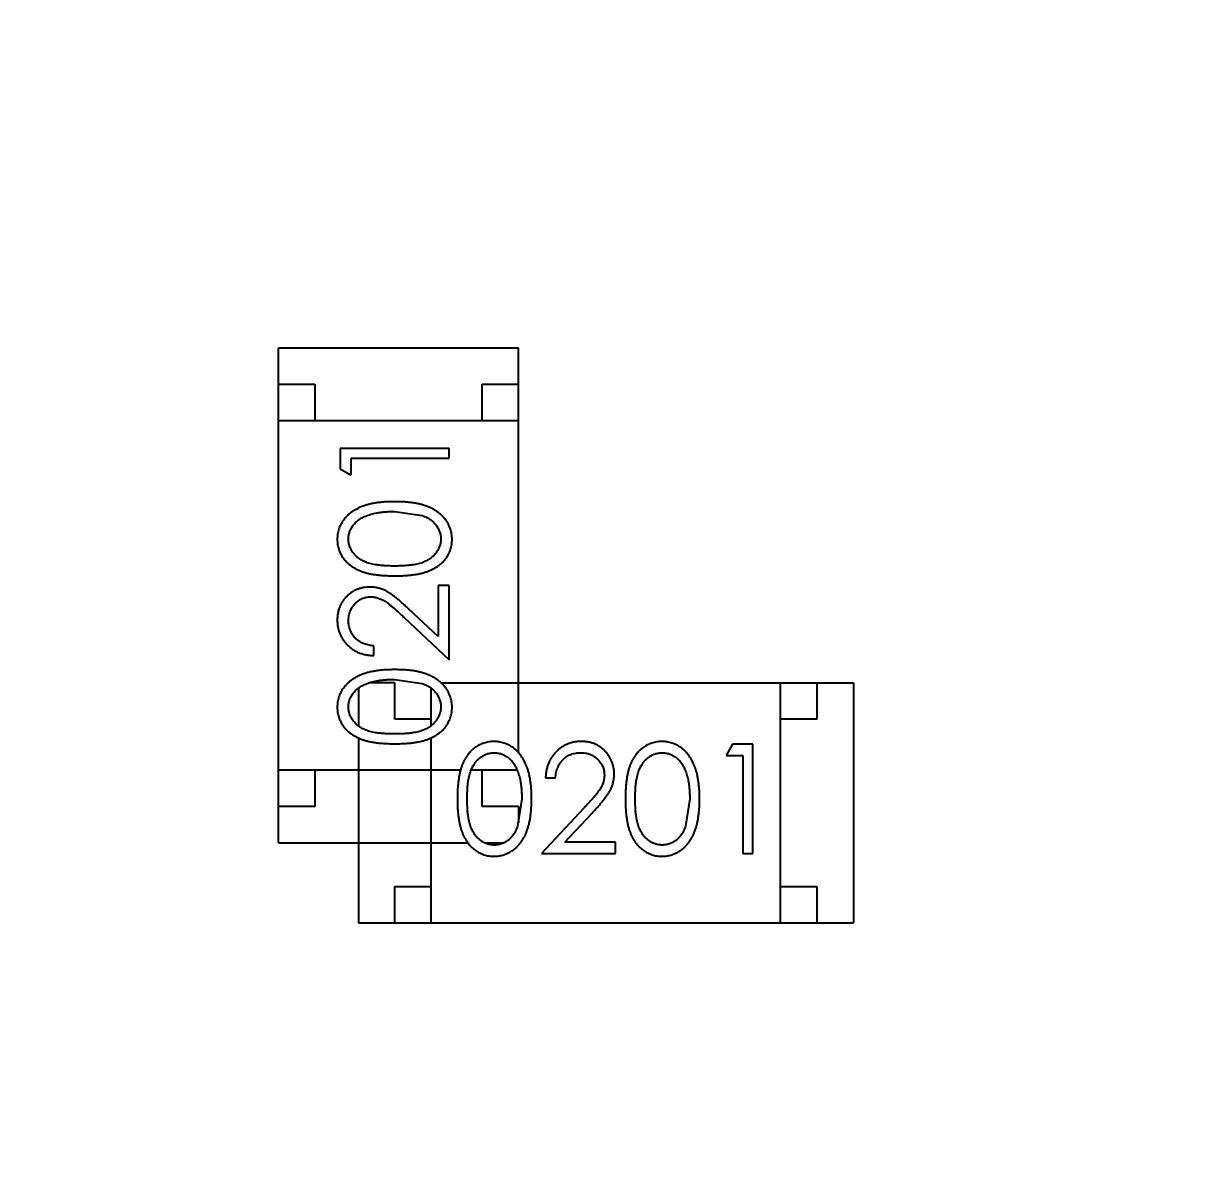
# Model space of a CAD drawing. Header units: inches. Extents: x 246 to 500, y -220 to -17.
# Drawn here: x 464.34 to 465.963, y -93.442 to -91.858 of the extents above; entities that cross this region are included whole.
import ezdxf

# ---------------------------------------------------------------- set-up
doc = ezdxf.new("R2010")
doc.units = ezdxf.units.IN
doc.header["$LTSCALE"] = 1.21
doc.header["$MEASUREMENT"] = 0
doc.header["$PDMODE"] = 3
doc.header["$PDSIZE"] = 0.3125
doc.layers.get('0').update_dxf_attribs({"linetype": 'CONTINUOUS'})
doc.layers.get('Defpoints').update_dxf_attribs({"linetype": 'CONTINUOUS'})
doc.layers.add('DIM', color=3, linetype='CONTINUOUS')
doc.styles.get("Standard").update_dxf_attribs({"font": 'txt', "width": 0.8})
doc.dimstyles.get("Standard").update_dxf_attribs({"dimtxt": 0.15625, "dimasz": 0.1875, "dimexe": 0.125, "dimexo": 0.0625, "dimgap": 0.09, "dimtad": 0, "dimtih": 1, "dimtoh": 1, "dimzin": 4, "dimdsep": 46, "dimtxsty": 'Standard', "dimblk": '_FILLED', "dimblk1": '_FILLED', "dimblk2": '_FILLED', "dimcen": 0.09, "dimazin": 1, "dimtp": 0.01, "dimtm": 0.01, "dimtfac": 1, "dimtofl": 0, "dimtmove": 0, "dimatfit": 3, "dimldrblk": '_FILLED', "dimfxl": 1, "dimtolj": 1, "dimtzin": 4, "dimarcsym": 0})

# ---------------------------------------------------------------- blocks, each defined once
blk = doc.blocks.new('_FILLED')
at = {"color": 0, "linetype": 'ByBlock'}
blk.add_solid([(0, 0), (-1, 0.16667), (-1, -0.16667)], dxfattribs=at)
blk = doc.blocks.new('*D60')
at = {"layer": 'Defpoints', "color": 0}
for p in [(481.9401, -91.8581), (457.6897, -127.8567), (492.1011, -127.8567)]:
    blk.add_point(p, dxfattribs=at)
at = {"layer": 'DIM', "color": 0, "lineweight": -2}
for p, q in [((482.0026, -91.8581), (492.2261, -91.8581)), ((492.1011, -93.8581), (492.1011, -106.8341)), ((492.1011, -125.8567), (492.1011, -112.8807)), ((457.7522, -127.8567), (492.2261, -127.8567))]:
    blk.add_line(p, q, dxfattribs=at)
at = {"layer": 'DIM', "color": 0, "lineweight": -2, "xscale": 2, "yscale": 2, "zscale": 2}
for p, rotation in [((492.1011, -91.8581), 90), ((492.1011, -127.8567), 270)]:
    blk.add_blockref('_FILLED', p, dxfattribs=dict(at, rotation=rotation))
at = {"layer": 'DIM', "color": 0, "insert": (492.1011, -109.8574), "char_height": 2, "attachment_point": 5, "rotation": 90}
blk.add_mtext('\\A1;36.00', dxfattribs=at)

msp = doc.modelspace()

# ---------------------------------------------------------------- linework, layer by layer
at = {"color": 7, "linetype": 'Continuous'}
for p, q in [((464.6895, -92.9838), (464.6895, -92.3038)), ((464.6895, -92.3038), (465.0195, -92.3038)), ((465.0195, -92.8602), (465.0195, -92.3038)), ((464.6895, -92.3538), (464.7395, -92.3538)), ((464.7395, -92.3538), (464.7395, -92.4038)), ((464.9695, -92.4038), (464.9695, -92.3538)), ((464.9695, -92.3538), (465.0195, -92.3538)), ((465.0195, -92.4038), (464.6895, -92.4038)), ((464.7742, -92.442), (464.7742, -92.4697)), ((464.9242, -92.442), (464.7742, -92.442)), ((464.9242, -92.4554), (464.9242, -92.442)), ((464.7896, -92.4785), (464.7896, -92.4554)), ((464.7896, -92.4554), (464.9242, -92.4554)), ((464.7742, -92.4697), (464.7896, -92.4785)), ((464.8492, -92.5285), (464.8869, -92.5342)), ((464.9088, -92.6304), (464.9088, -92.7002)), ((464.9242, -92.6304), (464.9088, -92.6304)), ((464.9242, -92.7324), (464.9242, -92.6304)), ((464.8621, -92.6742), (464.9242, -92.7324)), ((464.9088, -92.7002), (464.8688, -92.6627)), ((464.8204, -92.7266), (464.8204, -92.7131)), ((464.7993, -92.7714), (464.7993, -92.8229)), ((464.8493, -92.7638), (464.8148, -92.7638)), ((464.8492, -92.7593), (464.8869, -92.765)), ((464.8493, -92.8138), (464.8493, -92.7638)), ((464.8993, -92.823), (464.8993, -92.7716)), ((464.9127, -92.7638), (465.4793, -92.7638)), ((465.3793, -93.0938), (465.3793, -92.7638)), ((465.4293, -92.7638), (465.4293, -92.8138)), ((465.4793, -92.7638), (465.4793, -93.0938)), ((464.8993, -92.8138), (464.8493, -92.8138)), ((465.4293, -92.8138), (465.3793, -92.8138)), ((464.7993, -92.8396), (464.7993, -93.0938)), ((464.8993, -93.0938), (464.8993, -92.8394)), ((465.3134, -92.8485), (465.3046, -92.8639)), ((465.3411, -92.8485), (465.3134, -92.8485)), ((465.3411, -92.9985), (465.3411, -92.8485)), ((465.3046, -92.8639), (465.3277, -92.8639)), ((465.3277, -92.8639), (465.3277, -92.9985)), ((464.9397, -92.8838), (464.6895, -92.8838)), ((464.7395, -92.8838), (464.7395, -92.9338)), ((465.0174, -92.8838), (464.9543, -92.8838)), ((464.9695, -92.9338), (464.9695, -92.8838)), ((465.0565, -92.8946), (465.07, -92.8946)), ((464.7395, -92.9338), (464.6895, -92.9338)), ((465.0195, -92.9338), (464.9695, -92.9338)), ((465.0238, -92.9235), (465.0181, -92.9612)), ((465.0195, -92.9338), (465.0195, -92.9562)), ((465.2546, -92.9235), (465.2489, -92.9612)), ((465.1089, -92.9364), (465.0507, -92.9985)), ((465.0829, -92.9831), (465.1204, -92.943)), ((465.1527, -92.9831), (465.0829, -92.9831)), ((465.1527, -92.9985), (465.1527, -92.9831)), ((464.6895, -92.9838), (464.9497, -92.9838)), ((464.9727, -92.9838), (464.9994, -92.9838)), ((465.0507, -92.9985), (465.1527, -92.9985)), ((465.3277, -92.9985), (465.3411, -92.9985)), ((464.8493, -93.0938), (464.8493, -93.0438)), ((464.8493, -93.0438), (464.8993, -93.0438)), ((465.3793, -93.0438), (465.4293, -93.0438)), ((465.4293, -93.0438), (465.4293, -93.0938)), ((464.7993, -93.0938), (465.4793, -93.0938))]:
    msp.add_line(p, q, dxfattribs=at)
for points, knots in [([(464.8493, -92.5151), (464.847, -92.5151), (464.8425, -92.5151), (464.8359, -92.5154), (464.8297, -92.516), (464.8239, -92.5167), (464.8184, -92.5177), (464.8133, -92.5188), (464.8085, -92.5202), (464.8041, -92.5218), (464.8, -92.5237), (464.7962, -92.5256), (464.7926, -92.5277), (464.7893, -92.5299), (464.7863, -92.5323), (464.7835, -92.5349), (464.781, -92.5376), (464.7787, -92.5405), (464.7768, -92.5435), (464.7751, -92.5466), (464.7736, -92.5497), (464.7724, -92.553), (464.7715, -92.5563), (464.7708, -92.5598), (464.7704, -92.5633), (464.7704, -92.5656), (464.7704, -92.5668)], [0, 0, 0, 0, 0.065278, 0.127205, 0.186168, 0.241675, 0.294115, 0.343609, 0.390387, 0.434463, 0.476646, 0.517002, 0.555936, 0.593716, 0.630057, 0.665601, 0.700745, 0.734917, 0.768681, 0.802087, 0.834849, 0.867433, 0.900138, 0.932806, 0.966212, 1, 1, 1, 1]), ([(464.7857, -92.5664), (464.7858, -92.5647), (464.786, -92.5615), (464.7872, -92.5566), (464.7894, -92.5519), (464.7917, -92.5482), (464.794, -92.5453), (464.796, -92.5433), (464.7982, -92.5413), (464.8007, -92.5395), (464.8034, -92.5378), (464.8064, -92.5363), (464.8096, -92.5348), (464.813, -92.5335), (464.8167, -92.5324), (464.8206, -92.5313), (464.8247, -92.5305), (464.8291, -92.5297), (464.8338, -92.5292), (464.8387, -92.5288), (464.8439, -92.5286), (464.8474, -92.5285), (464.8492, -92.5285)], [0, 0, 0, 0, 0.059689, 0.119507, 0.181075, 0.246162, 0.279894, 0.314468, 0.350403, 0.387474, 0.426147, 0.466624, 0.508745, 0.553328, 0.600058, 0.649177, 0.700552, 0.754894, 0.811825, 0.871514, 0.934319, 1, 1, 1, 1]), ([(464.9281, -92.5668), (464.928, -92.5656), (464.928, -92.5633), (464.9275, -92.5597), (464.9269, -92.5563), (464.926, -92.553), (464.9247, -92.5497), (464.9233, -92.5465), (464.9216, -92.5434), (464.9196, -92.5404), (464.9173, -92.5375), (464.9148, -92.5348), (464.912, -92.5322), (464.909, -92.5298), (464.9057, -92.5275), (464.9021, -92.5255), (464.8983, -92.5235), (464.8942, -92.5218), (464.8898, -92.5201), (464.8851, -92.5188), (464.88, -92.5176), (464.8746, -92.5167), (464.8687, -92.516), (464.8626, -92.5154), (464.856, -92.5151), (464.8516, -92.5151), (464.8493, -92.5151)], [0, 0, 0, 0, 0.033824, 0.067298, 0.10028, 0.133019, 0.165736, 0.198792, 0.232372, 0.266409, 0.301016, 0.336196, 0.371972, 0.408574, 0.446394, 0.485225, 0.525372, 0.567224, 0.611081, 0.65775, 0.70702, 0.759235, 0.814484, 0.873227, 0.934937, 1, 1, 1, 1]), ([(464.8869, -92.5342), (464.888, -92.5346), (464.89, -92.5353), (464.8929, -92.5367), (464.8957, -92.5381), (464.8982, -92.5397), (464.9005, -92.5415), (464.9026, -92.5433), (464.9046, -92.5453), (464.9068, -92.5482), (464.9091, -92.5518), (464.9111, -92.5566), (464.9125, -92.5614), (464.9126, -92.5647), (464.9127, -92.5664)], [0, 0, 0, 0, 0.075949, 0.148549, 0.218996, 0.286119, 0.351826, 0.416074, 0.478265, 0.540325, 0.660405, 0.774606, 0.887187, 1, 1, 1, 1]), ([(464.7704, -92.5668), (464.7704, -92.568), (464.7704, -92.5703), (464.7708, -92.5738), (464.7715, -92.5772), (464.7724, -92.5805), (464.7736, -92.5837), (464.775, -92.5868), (464.7768, -92.5898), (464.7787, -92.5928), (464.7809, -92.5956), (464.7834, -92.5983), (464.7861, -92.6007), (464.7891, -92.603), (464.7923, -92.6052), (464.7957, -92.6072), (464.7994, -92.609), (464.8034, -92.6107), (464.8077, -92.6122), (464.8124, -92.6135), (464.8175, -92.6146), (464.823, -92.6154), (464.829, -92.6161), (464.8354, -92.6166), (464.8422, -92.6169), (464.8469, -92.617), (464.8493, -92.617)], [0, 0, 0, 0, 0.033742, 0.066533, 0.099153, 0.13154, 0.164087, 0.196563, 0.229707, 0.263315, 0.297504, 0.331686, 0.366482, 0.4021, 0.438958, 0.476748, 0.515985, 0.556589, 0.599519, 0.645765, 0.695487, 0.748721, 0.805687, 0.866754, 0.931405, 1, 1, 1, 1]), ([(464.8492, -92.6035), (464.8472, -92.6035), (464.8433, -92.6035), (464.8376, -92.6032), (464.8323, -92.6029), (464.8274, -92.6024), (464.8229, -92.6018), (464.8188, -92.601), (464.815, -92.6), (464.8116, -92.599), (464.8085, -92.5977), (464.8056, -92.5964), (464.8029, -92.5949), (464.8004, -92.5932), (464.798, -92.5915), (464.7959, -92.5896), (464.794, -92.5876), (464.7917, -92.5847), (464.7894, -92.581), (464.7872, -92.5763), (464.786, -92.5714), (464.7858, -92.568), (464.7857, -92.5664)], [0, 0, 0, 0, 0.073302, 0.142286, 0.206253, 0.266017, 0.321612, 0.372532, 0.419497, 0.462398, 0.502825, 0.541489, 0.579034, 0.615143, 0.650298, 0.684912, 0.718701, 0.752189, 0.817245, 0.879117, 0.939613, 1, 1, 1, 1]), ([(464.9127, -92.5664), (464.9126, -92.568), (464.9124, -92.5713), (464.9111, -92.5762), (464.909, -92.5809), (464.9067, -92.5847), (464.9044, -92.5876), (464.9024, -92.5896), (464.9003, -92.5915), (464.898, -92.5933), (464.8955, -92.5949), (464.8928, -92.5964), (464.8899, -92.5977), (464.8867, -92.599), (464.8833, -92.6001), (464.8796, -92.601), (464.8754, -92.6018), (464.8709, -92.6024), (464.866, -92.6029), (464.8607, -92.6032), (464.8551, -92.6035), (464.8512, -92.6035), (464.8492, -92.6035)], [0, 0, 0, 0, 0.060034, 0.120278, 0.182348, 0.247919, 0.281641, 0.315701, 0.350322, 0.385703, 0.421819, 0.459196, 0.497866, 0.538301, 0.58121, 0.628183, 0.679403, 0.734699, 0.794074, 0.858416, 0.927049, 1, 1, 1, 1]), ([(464.8493, -92.617), (464.8516, -92.617), (464.8563, -92.6169), (464.8631, -92.6166), (464.8694, -92.6161), (464.8754, -92.6154), (464.8809, -92.6145), (464.886, -92.6135), (464.8908, -92.6121), (464.8951, -92.6106), (464.8991, -92.6089), (464.9028, -92.6071), (464.9063, -92.6051), (464.9095, -92.6029), (464.9125, -92.6006), (464.9152, -92.5981), (464.9176, -92.5954), (464.9198, -92.5927), (464.9217, -92.5897), (464.9234, -92.5867), (464.9249, -92.5836), (464.926, -92.5804), (464.9269, -92.5772), (464.9276, -92.5738), (464.928, -92.5703), (464.928, -92.568), (464.9281, -92.5668)], [0, 0, 0, 0, 0.068113, 0.132564, 0.193427, 0.250218, 0.303569, 0.353576, 0.400235, 0.443586, 0.484619, 0.524292, 0.56238, 0.599049, 0.63494, 0.669782, 0.704009, 0.737842, 0.771098, 0.803896, 0.836415, 0.868639, 0.900715, 0.933378, 0.966213, 1, 1, 1, 1]), ([(464.815, -92.6324), (464.8135, -92.6324), (464.8105, -92.6325), (464.8062, -92.6331), (464.8021, -92.6341), (464.7981, -92.6354), (464.7942, -92.6372), (464.7905, -92.6394), (464.787, -92.6419), (464.7836, -92.6449), (464.7805, -92.6481), (464.7778, -92.6516), (464.7755, -92.6554), (464.7736, -92.6593), (464.7721, -92.6636), (464.7711, -92.6681), (464.7705, -92.6728), (464.7704, -92.676), (464.7704, -92.6777)], [0, 0, 0, 0, 0.06271, 0.123347, 0.183401, 0.242828, 0.302097, 0.36242, 0.423725, 0.487032, 0.550491, 0.612709, 0.674265, 0.73617, 0.799211, 0.863483, 0.930525, 1, 1, 1, 1]), ([(464.8688, -92.6627), (464.8672, -92.6613), (464.8643, -92.6585), (464.8599, -92.6546), (464.8558, -92.651), (464.8519, -92.6478), (464.8483, -92.6449), (464.8449, -92.6425), (464.8417, -92.6404), (464.8379, -92.638), (464.8332, -92.6357), (464.8273, -92.6338), (464.8212, -92.6326), (464.817, -92.6324), (464.815, -92.6324)], [0, 0, 0, 0, 0.09953, 0.192079, 0.277712, 0.357454, 0.429648, 0.495771, 0.555538, 0.608657, 0.707578, 0.804328, 0.901298, 1, 1, 1, 1]), ([(464.7857, -92.6784), (464.7858, -92.6772), (464.7858, -92.675), (464.7863, -92.6718), (464.787, -92.6687), (464.7879, -92.6657), (464.7892, -92.6629), (464.7908, -92.6602), (464.7926, -92.6576), (464.7947, -92.6552), (464.797, -92.653), (464.7994, -92.6511), (464.8019, -92.6495), (464.8045, -92.6481), (464.8073, -92.6471), (464.8102, -92.6464), (464.8131, -92.6459), (464.8151, -92.6459), (464.8162, -92.6458)], [0, 0, 0, 0, 0.068027, 0.133505, 0.19695, 0.26027, 0.322741, 0.384982, 0.448465, 0.513424, 0.578224, 0.640011, 0.700094, 0.760067, 0.819012, 0.877878, 0.938035, 1, 1, 1, 1]), ([(464.8162, -92.6458), (464.8178, -92.6459), (464.821, -92.646), (464.8258, -92.6471), (464.8305, -92.6488), (464.8343, -92.6507), (464.8374, -92.6528), (464.8401, -92.6547), (464.843, -92.657), (464.8463, -92.6597), (464.8498, -92.6628), (464.8537, -92.6662), (464.8578, -92.6701), (464.8606, -92.6728), (464.8621, -92.6742)], [0, 0, 0, 0, 0.088014, 0.174976, 0.2638, 0.355443, 0.406413, 0.465519, 0.533076, 0.609353, 0.693899, 0.787171, 0.889197, 1, 1, 1, 1]), ([(464.7704, -92.6777), (464.7704, -92.6794), (464.7705, -92.6826), (464.7711, -92.6875), (464.7723, -92.6921), (464.7738, -92.6965), (464.7758, -92.7007), (464.7782, -92.7048), (464.7811, -92.7086), (464.7844, -92.7121), (464.788, -92.7154), (464.7919, -92.7183), (464.796, -92.7207), (464.8004, -92.7227), (464.8051, -92.7244), (464.81, -92.7255), (464.8151, -92.7263), (464.8186, -92.7265), (464.8204, -92.7266)], [0, 0, 0, 0, 0.06445, 0.126725, 0.187421, 0.247417, 0.306749, 0.366595, 0.427749, 0.490235, 0.553031, 0.614805, 0.676505, 0.738096, 0.801021, 0.864897, 0.931209, 1, 1, 1, 1]), ([(464.8204, -92.7131), (464.819, -92.713), (464.8164, -92.7128), (464.8126, -92.712), (464.8091, -92.7111), (464.8058, -92.7098), (464.8027, -92.7083), (464.7998, -92.7066), (464.7972, -92.7046), (464.7948, -92.7023), (464.7927, -92.6999), (464.7908, -92.6972), (464.7892, -92.6945), (464.788, -92.6915), (464.787, -92.6885), (464.7863, -92.6852), (464.7858, -92.6818), (464.7858, -92.6795), (464.7857, -92.6784)], [0, 0, 0, 0, 0.073648, 0.143686, 0.210962, 0.275557, 0.338064, 0.399311, 0.4594, 0.51934, 0.579024, 0.637809, 0.695959, 0.754122, 0.813113, 0.873453, 0.935561, 1, 1, 1, 1]), ([(464.8493, -92.7458), (464.847, -92.7459), (464.8425, -92.7459), (464.8359, -92.7462), (464.8297, -92.7467), (464.8239, -92.7475), (464.8184, -92.7484), (464.8133, -92.7496), (464.8085, -92.751), (464.8041, -92.7526), (464.8, -92.7544), (464.7962, -92.7563), (464.7926, -92.7585), (464.7893, -92.7607), (464.7863, -92.7631), (464.7835, -92.7657), (464.781, -92.7684), (464.7787, -92.7713), (464.7768, -92.7742), (464.7751, -92.7773), (464.7736, -92.7805), (464.7724, -92.7838), (464.7715, -92.7871), (464.7708, -92.7905), (464.7704, -92.794), (464.7704, -92.7964), (464.7704, -92.7976)], [0, 0, 0, 0, 0.065278, 0.127205, 0.186168, 0.241675, 0.294115, 0.343609, 0.390387, 0.434463, 0.476646, 0.517002, 0.555936, 0.593716, 0.630057, 0.665601, 0.700745, 0.734917, 0.768681, 0.802087, 0.834849, 0.867433, 0.900138, 0.932806, 0.966212, 1, 1, 1, 1]), ([(464.9281, -92.7976), (464.928, -92.7964), (464.928, -92.794), (464.9275, -92.7905), (464.9269, -92.7871), (464.926, -92.7837), (464.9247, -92.7805), (464.9233, -92.7773), (464.9216, -92.7742), (464.9196, -92.7712), (464.9173, -92.7683), (464.9148, -92.7656), (464.912, -92.763), (464.909, -92.7605), (464.9057, -92.7583), (464.9021, -92.7562), (464.8983, -92.7543), (464.8942, -92.7525), (464.8898, -92.7509), (464.8851, -92.7496), (464.88, -92.7484), (464.8746, -92.7474), (464.8687, -92.7467), (464.8626, -92.7462), (464.856, -92.7459), (464.8516, -92.7459), (464.8493, -92.7458)], [0, 0, 0, 0, 0.033824, 0.067298, 0.10028, 0.133019, 0.165736, 0.198792, 0.232372, 0.266409, 0.301016, 0.336196, 0.371972, 0.408574, 0.446394, 0.485225, 0.525372, 0.567224, 0.611081, 0.65775, 0.70702, 0.759235, 0.814484, 0.873227, 0.934937, 1, 1, 1, 1]), ([(464.7857, -92.7971), (464.7858, -92.7955), (464.786, -92.7922), (464.7872, -92.7874), (464.7894, -92.7827), (464.7917, -92.779), (464.794, -92.7761), (464.796, -92.7741), (464.7982, -92.7721), (464.8007, -92.7703), (464.8034, -92.7686), (464.8064, -92.7671), (464.8096, -92.7656), (464.813, -92.7643), (464.8167, -92.7631), (464.8206, -92.762), (464.8247, -92.7612), (464.8291, -92.7605), (464.8338, -92.76), (464.8387, -92.7595), (464.8439, -92.7594), (464.8474, -92.7593), (464.8492, -92.7593)], [0, 0, 0, 0, 0.059689, 0.119507, 0.181075, 0.246162, 0.279894, 0.314468, 0.350403, 0.387474, 0.426147, 0.466624, 0.508745, 0.553328, 0.600058, 0.649177, 0.700552, 0.754894, 0.811825, 0.871514, 0.934319, 1, 1, 1, 1]), ([(464.8869, -92.765), (464.888, -92.7654), (464.89, -92.7661), (464.8929, -92.7674), (464.8957, -92.7689), (464.8982, -92.7705), (464.9005, -92.7723), (464.9026, -92.7741), (464.9046, -92.7761), (464.9068, -92.7789), (464.9091, -92.7826), (464.9111, -92.7873), (464.9125, -92.7922), (464.9126, -92.7955), (464.9127, -92.7971)], [0, 0, 0, 0, 0.075949, 0.148549, 0.218996, 0.286119, 0.351826, 0.416074, 0.478265, 0.540325, 0.660405, 0.774606, 0.887187, 1, 1, 1, 1]), ([(464.7704, -92.7976), (464.7704, -92.7988), (464.7704, -92.8011), (464.7708, -92.8046), (464.7715, -92.8079), (464.7724, -92.8112), (464.7736, -92.8144), (464.775, -92.8176), (464.7768, -92.8206), (464.7787, -92.8235), (464.7809, -92.8264), (464.7834, -92.829), (464.7861, -92.8315), (464.7891, -92.8338), (464.7923, -92.836), (464.7957, -92.838), (464.7994, -92.8398), (464.8034, -92.8415), (464.8077, -92.843), (464.8124, -92.8442), (464.8175, -92.8454), (464.823, -92.8462), (464.829, -92.8469), (464.8354, -92.8474), (464.8422, -92.8477), (464.8469, -92.8477), (464.8493, -92.8477)], [0, 0, 0, 0, 0.033742, 0.066533, 0.099153, 0.13154, 0.164087, 0.196563, 0.229707, 0.263315, 0.297504, 0.331686, 0.366482, 0.4021, 0.438958, 0.476748, 0.515985, 0.556589, 0.599519, 0.645765, 0.695487, 0.748721, 0.805687, 0.866754, 0.931405, 1, 1, 1, 1]), ([(464.8492, -92.8343), (464.8472, -92.8343), (464.8433, -92.8343), (464.8376, -92.834), (464.8323, -92.8337), (464.8274, -92.8331), (464.8229, -92.8326), (464.8188, -92.8317), (464.815, -92.8308), (464.8116, -92.8297), (464.8085, -92.8285), (464.8056, -92.8271), (464.8029, -92.8256), (464.8004, -92.824), (464.798, -92.8222), (464.7959, -92.8204), (464.794, -92.8183), (464.7917, -92.8155), (464.7894, -92.8117), (464.7872, -92.807), (464.786, -92.8021), (464.7858, -92.7988), (464.7857, -92.7971)], [0, 0, 0, 0, 0.073302, 0.142286, 0.206253, 0.266017, 0.321612, 0.372532, 0.419497, 0.462398, 0.502825, 0.541489, 0.579034, 0.615143, 0.650298, 0.684912, 0.718701, 0.752189, 0.817245, 0.879117, 0.939613, 1, 1, 1, 1]), ([(464.9127, -92.7971), (464.9126, -92.7988), (464.9124, -92.8021), (464.9111, -92.807), (464.909, -92.8117), (464.9067, -92.8155), (464.9044, -92.8183), (464.9024, -92.8204), (464.9003, -92.8223), (464.898, -92.8241), (464.8955, -92.8257), (464.8928, -92.8271), (464.8899, -92.8285), (464.8867, -92.8298), (464.8833, -92.8308), (464.8796, -92.8318), (464.8754, -92.8325), (464.8709, -92.8332), (464.866, -92.8337), (464.8607, -92.834), (464.8551, -92.8343), (464.8512, -92.8343), (464.8492, -92.8343)], [0, 0, 0, 0, 0.060034, 0.120278, 0.182348, 0.247919, 0.281641, 0.315701, 0.350322, 0.385703, 0.421819, 0.459196, 0.497866, 0.538301, 0.58121, 0.628183, 0.679403, 0.734699, 0.794074, 0.858416, 0.927049, 1, 1, 1, 1]), ([(464.8493, -92.8477), (464.8516, -92.8477), (464.8563, -92.8477), (464.8631, -92.8474), (464.8694, -92.8469), (464.8754, -92.8462), (464.8809, -92.8453), (464.886, -92.8442), (464.8908, -92.8429), (464.8951, -92.8414), (464.8991, -92.8397), (464.9028, -92.8378), (464.9063, -92.8358), (464.9095, -92.8336), (464.9125, -92.8313), (464.9152, -92.8289), (464.9176, -92.8262), (464.9198, -92.8234), (464.9217, -92.8205), (464.9234, -92.8175), (464.9249, -92.8144), (464.926, -92.8112), (464.9269, -92.8079), (464.9276, -92.8046), (464.928, -92.8011), (464.928, -92.7988), (464.9281, -92.7976)], [0, 0, 0, 0, 0.068113, 0.132564, 0.193427, 0.250218, 0.303569, 0.353576, 0.400235, 0.443586, 0.484619, 0.524292, 0.56238, 0.599049, 0.63494, 0.669782, 0.704009, 0.737842, 0.771098, 0.803896, 0.836415, 0.868639, 0.900715, 0.933378, 0.966213, 1, 1, 1, 1]), ([(464.9855, -92.8446), (464.9843, -92.8447), (464.982, -92.8447), (464.9785, -92.8451), (464.9752, -92.8458), (464.9719, -92.8467), (464.9687, -92.8479), (464.9655, -92.8493), (464.9625, -92.851), (464.9595, -92.853), (464.9567, -92.8552), (464.9541, -92.8576), (464.9516, -92.8604), (464.9493, -92.8633), (464.9471, -92.8665), (464.9451, -92.87), (464.9433, -92.8737), (464.9416, -92.8777), (464.9401, -92.882), (464.9389, -92.8867), (464.9377, -92.8918), (464.9369, -92.8973), (464.9362, -92.9033), (464.9357, -92.9097), (464.9354, -92.9165), (464.9354, -92.9211), (464.9353, -92.9235)], [0, 0, 0, 0, 0.033742, 0.066533, 0.099153, 0.13154, 0.164087, 0.196563, 0.229707, 0.263315, 0.297504, 0.331686, 0.366482, 0.4021, 0.438958, 0.476748, 0.515985, 0.556589, 0.599519, 0.645765, 0.695487, 0.748721, 0.805687, 0.866754, 0.931405, 1, 1, 1, 1]), ([(465.0373, -92.9235), (465.0372, -92.9212), (465.0372, -92.9167), (465.0369, -92.9102), (465.0364, -92.904), (465.0356, -92.8981), (465.0347, -92.8927), (465.0335, -92.8875), (465.0321, -92.8828), (465.0305, -92.8784), (465.0287, -92.8743), (465.0268, -92.8704), (465.0246, -92.8669), (465.0224, -92.8636), (465.02, -92.8606), (465.0174, -92.8578), (465.0147, -92.8552), (465.0118, -92.853), (465.0089, -92.851), (465.0058, -92.8493), (465.0026, -92.8479), (464.9993, -92.8467), (464.996, -92.8458), (464.9926, -92.8451), (464.9891, -92.8447), (464.9867, -92.8447), (464.9855, -92.8446)], [0, 0, 0, 0, 0.065278, 0.127205, 0.186168, 0.241675, 0.294115, 0.343609, 0.390387, 0.434463, 0.476646, 0.517002, 0.555936, 0.593716, 0.630057, 0.665601, 0.700745, 0.734917, 0.768681, 0.802087, 0.834849, 0.867433, 0.900138, 0.932806, 0.966212, 1, 1, 1, 1]), ([(465.1054, -92.8446), (465.1037, -92.8447), (465.1004, -92.8447), (465.0956, -92.8454), (465.091, -92.8465), (465.0866, -92.8481), (465.0824, -92.8501), (465.0783, -92.8525), (465.0745, -92.8553), (465.071, -92.8587), (465.0677, -92.8623), (465.0648, -92.8662), (465.0624, -92.8703), (465.0604, -92.8747), (465.0587, -92.8793), (465.0576, -92.8842), (465.0568, -92.8893), (465.0566, -92.8928), (465.0565, -92.8946)], [0, 0, 0, 0, 0.06445, 0.126725, 0.187421, 0.247417, 0.306749, 0.366595, 0.427749, 0.490235, 0.553031, 0.614805, 0.676505, 0.738096, 0.801021, 0.864897, 0.931209, 1, 1, 1, 1]), ([(465.1507, -92.8892), (465.1507, -92.8877), (465.1506, -92.8848), (465.15, -92.8805), (465.149, -92.8764), (465.1477, -92.8723), (465.1459, -92.8685), (465.1437, -92.8648), (465.1412, -92.8612), (465.1382, -92.8579), (465.135, -92.8547), (465.1315, -92.8521), (465.1277, -92.8498), (465.1238, -92.8478), (465.1195, -92.8464), (465.115, -92.8454), (465.1103, -92.8447), (465.1071, -92.8447), (465.1054, -92.8446)], [0, 0, 0, 0, 0.06271, 0.123347, 0.183401, 0.242828, 0.302097, 0.36242, 0.423725, 0.487032, 0.550491, 0.612709, 0.674265, 0.73617, 0.799211, 0.863483, 0.930525, 1, 1, 1, 1]), ([(465.2163, -92.8446), (465.2151, -92.8447), (465.2127, -92.8447), (465.2093, -92.8451), (465.2059, -92.8458), (465.2026, -92.8467), (465.1994, -92.8479), (465.1963, -92.8493), (465.1933, -92.851), (465.1903, -92.853), (465.1875, -92.8552), (465.1848, -92.8576), (465.1824, -92.8604), (465.18, -92.8633), (465.1779, -92.8665), (465.1759, -92.87), (465.1741, -92.8737), (465.1724, -92.8777), (465.1709, -92.882), (465.1696, -92.8867), (465.1685, -92.8918), (465.1677, -92.8973), (465.167, -92.9033), (465.1665, -92.9097), (465.1662, -92.9165), (465.1661, -92.9211), (465.1661, -92.9235)], [0, 0, 0, 0, 0.033742, 0.066533, 0.099153, 0.13154, 0.164087, 0.196563, 0.229707, 0.263315, 0.297504, 0.331686, 0.366482, 0.4021, 0.438958, 0.476748, 0.515985, 0.556589, 0.599519, 0.645765, 0.695487, 0.748721, 0.805687, 0.866754, 0.931405, 1, 1, 1, 1]), ([(465.268, -92.9235), (465.268, -92.9212), (465.268, -92.9167), (465.2677, -92.9102), (465.2671, -92.904), (465.2664, -92.8981), (465.2654, -92.8927), (465.2643, -92.8875), (465.2628, -92.8828), (465.2613, -92.8784), (465.2594, -92.8743), (465.2575, -92.8704), (465.2554, -92.8669), (465.2532, -92.8636), (465.2507, -92.8606), (465.2482, -92.8578), (465.2455, -92.8552), (465.2426, -92.853), (465.2396, -92.851), (465.2365, -92.8493), (465.2334, -92.8479), (465.2301, -92.8467), (465.2268, -92.8458), (465.2233, -92.8451), (465.2198, -92.8447), (465.2175, -92.8447), (465.2163, -92.8446)], [0, 0, 0, 0, 0.065278, 0.127205, 0.186168, 0.241675, 0.294115, 0.343609, 0.390387, 0.434463, 0.476646, 0.517002, 0.555936, 0.593716, 0.630057, 0.665601, 0.700745, 0.734917, 0.768681, 0.802087, 0.834849, 0.867433, 0.900138, 0.932806, 0.966212, 1, 1, 1, 1]), ([(464.9488, -92.9235), (464.9488, -92.9215), (464.9488, -92.9176), (464.9491, -92.9119), (464.9494, -92.9066), (464.9499, -92.9017), (464.9505, -92.8972), (464.9514, -92.8931), (464.9523, -92.8893), (464.9534, -92.8859), (464.9546, -92.8828), (464.956, -92.8799), (464.9575, -92.8772), (464.9591, -92.8747), (464.9608, -92.8723), (464.9627, -92.8702), (464.9648, -92.8682), (464.9676, -92.866), (464.9714, -92.8637), (464.9761, -92.8615), (464.981, -92.8603), (464.9843, -92.8601), (464.9859, -92.86)], [0, 0, 0, 0, 0.073302, 0.142286, 0.206253, 0.266017, 0.321612, 0.372532, 0.419497, 0.462398, 0.502825, 0.541489, 0.579034, 0.615143, 0.650298, 0.684912, 0.718701, 0.752189, 0.817245, 0.879117, 0.939613, 1, 1, 1, 1]), ([(464.9859, -92.86), (464.9876, -92.8601), (464.9909, -92.8603), (464.9957, -92.8615), (465.0004, -92.8637), (465.0041, -92.866), (465.007, -92.8683), (465.009, -92.8703), (465.011, -92.8725), (465.0128, -92.875), (465.0145, -92.8777), (465.016, -92.8807), (465.0175, -92.8838), (465.0188, -92.8873), (465.02, -92.8909), (465.0211, -92.8948), (465.0219, -92.899), (465.0226, -92.9034), (465.0231, -92.9081), (465.0236, -92.913), (465.0237, -92.9181), (465.0238, -92.9217), (465.0238, -92.9235)], [0, 0, 0, 0, 0.059689, 0.119507, 0.181075, 0.246162, 0.279894, 0.314468, 0.350403, 0.387474, 0.426147, 0.466624, 0.508745, 0.553328, 0.600058, 0.649177, 0.700552, 0.754894, 0.811825, 0.871514, 0.934319, 1, 1, 1, 1]), ([(465.07, -92.8946), (465.0701, -92.8933), (465.0703, -92.8907), (465.0711, -92.8869), (465.072, -92.8834), (465.0733, -92.88), (465.0748, -92.877), (465.0765, -92.8741), (465.0785, -92.8715), (465.0808, -92.8691), (465.0832, -92.867), (465.0858, -92.8651), (465.0886, -92.8635), (465.0916, -92.8622), (465.0946, -92.8613), (465.0979, -92.8605), (465.1012, -92.8601), (465.1036, -92.86), (465.1047, -92.86)], [0, 0, 0, 0, 0.073648, 0.143686, 0.210962, 0.275557, 0.338064, 0.399311, 0.4594, 0.51934, 0.579024, 0.637809, 0.695959, 0.754122, 0.813113, 0.873453, 0.935561, 1, 1, 1, 1]), ([(465.1047, -92.86), (465.1058, -92.86), (465.1081, -92.8601), (465.1113, -92.8605), (465.1144, -92.8612), (465.1174, -92.8622), (465.1202, -92.8635), (465.1229, -92.865), (465.1254, -92.8669), (465.1279, -92.869), (465.1301, -92.8712), (465.132, -92.8737), (465.1336, -92.8762), (465.135, -92.8788), (465.136, -92.8816), (465.1367, -92.8844), (465.1372, -92.8874), (465.1372, -92.8894), (465.1373, -92.8904)], [0, 0, 0, 0, 0.068027, 0.133505, 0.19695, 0.26027, 0.322741, 0.384982, 0.448465, 0.513424, 0.578224, 0.640011, 0.700094, 0.760067, 0.819012, 0.877878, 0.938035, 1, 1, 1, 1]), ([(465.1796, -92.9235), (465.1796, -92.9215), (465.1796, -92.9176), (465.1799, -92.9119), (465.1802, -92.9066), (465.1807, -92.9017), (465.1813, -92.8972), (465.1821, -92.8931), (465.183, -92.8893), (465.1841, -92.8859), (465.1854, -92.8828), (465.1867, -92.8799), (465.1882, -92.8772), (465.1899, -92.8747), (465.1916, -92.8723), (465.1935, -92.8702), (465.1955, -92.8682), (465.1984, -92.866), (465.2021, -92.8637), (465.2068, -92.8615), (465.2117, -92.8603), (465.2151, -92.8601), (465.2167, -92.86)], [0, 0, 0, 0, 0.073302, 0.142286, 0.206253, 0.266017, 0.321612, 0.372532, 0.419497, 0.462398, 0.502825, 0.541489, 0.579034, 0.615143, 0.650298, 0.684912, 0.718701, 0.752189, 0.817245, 0.879117, 0.939613, 1, 1, 1, 1]), ([(465.2167, -92.86), (465.2184, -92.8601), (465.2216, -92.8603), (465.2265, -92.8615), (465.2312, -92.8637), (465.2349, -92.866), (465.2378, -92.8683), (465.2398, -92.8703), (465.2418, -92.8725), (465.2436, -92.875), (465.2453, -92.8777), (465.2468, -92.8807), (465.2483, -92.8838), (465.2496, -92.8873), (465.2507, -92.8909), (465.2518, -92.8948), (465.2526, -92.899), (465.2534, -92.9034), (465.2539, -92.9081), (465.2543, -92.913), (465.2545, -92.9181), (465.2546, -92.9217), (465.2546, -92.9235)], [0, 0, 0, 0, 0.059689, 0.119507, 0.181075, 0.246162, 0.279894, 0.314468, 0.350403, 0.387474, 0.426147, 0.466624, 0.508745, 0.553328, 0.600058, 0.649177, 0.700552, 0.754894, 0.811825, 0.871514, 0.934319, 1, 1, 1, 1]), ([(465.1373, -92.8904), (465.1372, -92.8921), (465.1371, -92.8953), (465.136, -92.9001), (465.1343, -92.9047), (465.1324, -92.9085), (465.1303, -92.9117), (465.1284, -92.9143), (465.1261, -92.9173), (465.1234, -92.9205), (465.1203, -92.9241), (465.1169, -92.9279), (465.113, -92.9321), (465.1103, -92.9349), (465.1089, -92.9364)], [0, 0, 0, 0, 0.088014, 0.174976, 0.2638, 0.355443, 0.406413, 0.465519, 0.533076, 0.609353, 0.693899, 0.787171, 0.889197, 1, 1, 1, 1]), ([(465.1204, -92.943), (465.1218, -92.9415), (465.1246, -92.9385), (465.1285, -92.9342), (465.1321, -92.93), (465.1353, -92.9262), (465.1381, -92.9225), (465.1406, -92.9192), (465.1427, -92.916), (465.145, -92.9122), (465.1474, -92.9074), (465.1493, -92.9015), (465.1505, -92.8955), (465.1507, -92.8913), (465.1507, -92.8892)], [0, 0, 0, 0, 0.09953, 0.192079, 0.277712, 0.357454, 0.429648, 0.495771, 0.555538, 0.608657, 0.707578, 0.804328, 0.901298, 1, 1, 1, 1]), ([(464.9353, -92.9235), (464.9354, -92.9259), (464.9354, -92.9306), (464.9357, -92.9373), (464.9362, -92.9437), (464.9369, -92.9496), (464.9378, -92.9552), (464.9389, -92.9603), (464.9402, -92.965), (464.9417, -92.9694), (464.9434, -92.9734), (464.9453, -92.9771), (464.9473, -92.9806), (464.9495, -92.9838), (464.9518, -92.9867), (464.9542, -92.9895), (464.9569, -92.9919), (464.9597, -92.9941), (464.9626, -92.996), (464.9656, -92.9977), (464.9687, -92.9992), (464.9719, -93.0003), (464.9752, -93.0012), (464.9785, -93.0019), (464.982, -93.0023), (464.9843, -93.0023), (464.9855, -93.0023)], [0, 0, 0, 0, 0.068113, 0.132564, 0.193427, 0.250218, 0.303569, 0.353576, 0.400235, 0.443586, 0.484619, 0.524292, 0.56238, 0.599049, 0.63494, 0.669782, 0.704009, 0.737842, 0.771098, 0.803896, 0.836415, 0.868639, 0.900715, 0.933378, 0.966213, 1, 1, 1, 1]), ([(464.9859, -92.9869), (464.9843, -92.9869), (464.981, -92.9867), (464.9761, -92.9854), (464.9714, -92.9833), (464.9676, -92.9809), (464.9648, -92.9786), (464.9627, -92.9767), (464.9608, -92.9746), (464.959, -92.9723), (464.9574, -92.9697), (464.9559, -92.967), (464.9546, -92.9641), (464.9533, -92.961), (464.9523, -92.9576), (464.9513, -92.9538), (464.9506, -92.9497), (464.9499, -92.9452), (464.9494, -92.9403), (464.9491, -92.935), (464.9488, -92.9294), (464.9488, -92.9255), (464.9488, -92.9235)], [0, 0, 0, 0, 0.060034, 0.120278, 0.182348, 0.247919, 0.281641, 0.315701, 0.350322, 0.385703, 0.421819, 0.459196, 0.497866, 0.538301, 0.58121, 0.628183, 0.679403, 0.734699, 0.794074, 0.858416, 0.927049, 1, 1, 1, 1]), ([(464.9855, -93.0023), (464.9867, -93.0023), (464.9891, -93.0023), (464.9926, -93.0018), (464.996, -93.0012), (464.9994, -93.0002), (465.0026, -92.999), (465.0058, -92.9976), (465.0089, -92.9958), (465.0119, -92.9939), (465.0148, -92.9916), (465.0175, -92.9891), (465.0201, -92.9863), (465.0225, -92.9832), (465.0248, -92.9799), (465.0269, -92.9764), (465.0288, -92.9726), (465.0306, -92.9685), (465.0322, -92.9641), (465.0335, -92.9594), (465.0347, -92.9543), (465.0357, -92.9488), (465.0363, -92.943), (465.0369, -92.9368), (465.0372, -92.9303), (465.0372, -92.9258), (465.0373, -92.9235)], [0, 0, 0, 0, 0.033824, 0.067298, 0.10028, 0.133019, 0.165736, 0.198792, 0.232372, 0.266409, 0.301016, 0.336196, 0.371972, 0.408574, 0.446394, 0.485225, 0.525372, 0.567224, 0.611081, 0.65775, 0.70702, 0.759235, 0.814484, 0.873227, 0.934937, 1, 1, 1, 1]), ([(465.1661, -92.9235), (465.1661, -92.9259), (465.1662, -92.9306), (465.1665, -92.9373), (465.167, -92.9437), (465.1677, -92.9496), (465.1686, -92.9552), (465.1696, -92.9603), (465.171, -92.965), (465.1725, -92.9694), (465.1742, -92.9734), (465.176, -92.9771), (465.178, -92.9806), (465.1802, -92.9838), (465.1825, -92.9867), (465.185, -92.9895), (465.1877, -92.9919), (465.1904, -92.9941), (465.1934, -92.996), (465.1964, -92.9977), (465.1995, -92.9992), (465.2027, -93.0003), (465.2059, -93.0012), (465.2093, -93.0019), (465.2127, -93.0023), (465.2151, -93.0023), (465.2163, -93.0023)], [0, 0, 0, 0, 0.068113, 0.132564, 0.193427, 0.250218, 0.303569, 0.353576, 0.400235, 0.443586, 0.484619, 0.524292, 0.56238, 0.599049, 0.63494, 0.669782, 0.704009, 0.737842, 0.771098, 0.803896, 0.836415, 0.868639, 0.900715, 0.933378, 0.966213, 1, 1, 1, 1]), ([(465.2167, -92.9869), (465.2151, -92.9869), (465.2118, -92.9867), (465.2069, -92.9854), (465.2021, -92.9833), (465.1984, -92.9809), (465.1955, -92.9786), (465.1935, -92.9767), (465.1916, -92.9746), (465.1898, -92.9723), (465.1882, -92.9697), (465.1867, -92.967), (465.1854, -92.9641), (465.1841, -92.961), (465.183, -92.9576), (465.1821, -92.9538), (465.1813, -92.9497), (465.1807, -92.9452), (465.1802, -92.9403), (465.1799, -92.935), (465.1796, -92.9294), (465.1796, -92.9255), (465.1796, -92.9235)], [0, 0, 0, 0, 0.060034, 0.120278, 0.182348, 0.247919, 0.281641, 0.315701, 0.350322, 0.385703, 0.421819, 0.459196, 0.497866, 0.538301, 0.58121, 0.628183, 0.679403, 0.734699, 0.794074, 0.858416, 0.927049, 1, 1, 1, 1]), ([(465.2163, -93.0023), (465.2175, -93.0023), (465.2198, -93.0023), (465.2233, -93.0018), (465.2268, -93.0012), (465.2301, -93.0002), (465.2334, -92.999), (465.2366, -92.9976), (465.2397, -92.9958), (465.2427, -92.9939), (465.2456, -92.9916), (465.2483, -92.9891), (465.2509, -92.9863), (465.2533, -92.9832), (465.2556, -92.9799), (465.2576, -92.9764), (465.2596, -92.9726), (465.2613, -92.9685), (465.263, -92.9641), (465.2643, -92.9594), (465.2655, -92.9543), (465.2664, -92.9488), (465.2671, -92.943), (465.2677, -92.9368), (465.268, -92.9303), (465.268, -92.9258), (465.268, -92.9235)], [0, 0, 0, 0, 0.033824, 0.067298, 0.10028, 0.133019, 0.165736, 0.198792, 0.232372, 0.266409, 0.301016, 0.336196, 0.371972, 0.408574, 0.446394, 0.485225, 0.525372, 0.567224, 0.611081, 0.65775, 0.70702, 0.759235, 0.814484, 0.873227, 0.934937, 1, 1, 1, 1]), ([(465.0181, -92.9612), (465.0177, -92.9622), (465.017, -92.9643), (465.0156, -92.9672), (465.0142, -92.9699), (465.0126, -92.9725), (465.0108, -92.9748), (465.009, -92.9769), (465.007, -92.9788), (465.0042, -92.9811), (465.0005, -92.9834), (464.9958, -92.9854), (464.9909, -92.9867), (464.9876, -92.9869), (464.9859, -92.9869)], [0, 0, 0, 0, 0.075949, 0.148549, 0.218996, 0.286119, 0.351826, 0.416074, 0.478265, 0.540325, 0.660405, 0.774606, 0.887187, 1, 1, 1, 1]), ([(465.2489, -92.9612), (465.2485, -92.9622), (465.2477, -92.9643), (465.2464, -92.9672), (465.245, -92.9699), (465.2434, -92.9725), (465.2416, -92.9748), (465.2398, -92.9769), (465.2377, -92.9788), (465.2349, -92.9811), (465.2313, -92.9834), (465.2265, -92.9854), (465.2217, -92.9867), (465.2184, -92.9869), (465.2167, -92.9869)], [0, 0, 0, 0, 0.075949, 0.148549, 0.218996, 0.286119, 0.351826, 0.416074, 0.478265, 0.540325, 0.660405, 0.774606, 0.887187, 1, 1, 1, 1])]:
    msp.add_open_spline(points, degree=3, knots=knots, dxfattribs=at)

# ---------------------------------------------------------------- dimensions: what is measured, and where the dimension line sits
at = {"layer": 'DIM'}
dim = msp.add_linear_dim(base=(492.1011, -127.8567), p1=(481.9401, -91.8581), p2=(457.6897, -127.8567), angle=90, dimstyle='Standard', override={"dimtxt": 2, "dimasz": 2, "dimtih": 0, "dimtoh": 0, "dimzin": 0, "dimcen": 0.198, "dimadec": 0, "dimazin": 0, "dimtp": 0, "dimtm": 0, "dimtdec": 4, "dimtzin": 0}, dxfattribs=at)
dim.commit()
dim.dimension.update_dxf_attribs({"geometry": '*D60', "text_midpoint": (492.1011, -109.8574)})

doc.saveas('drawing.dxf')
